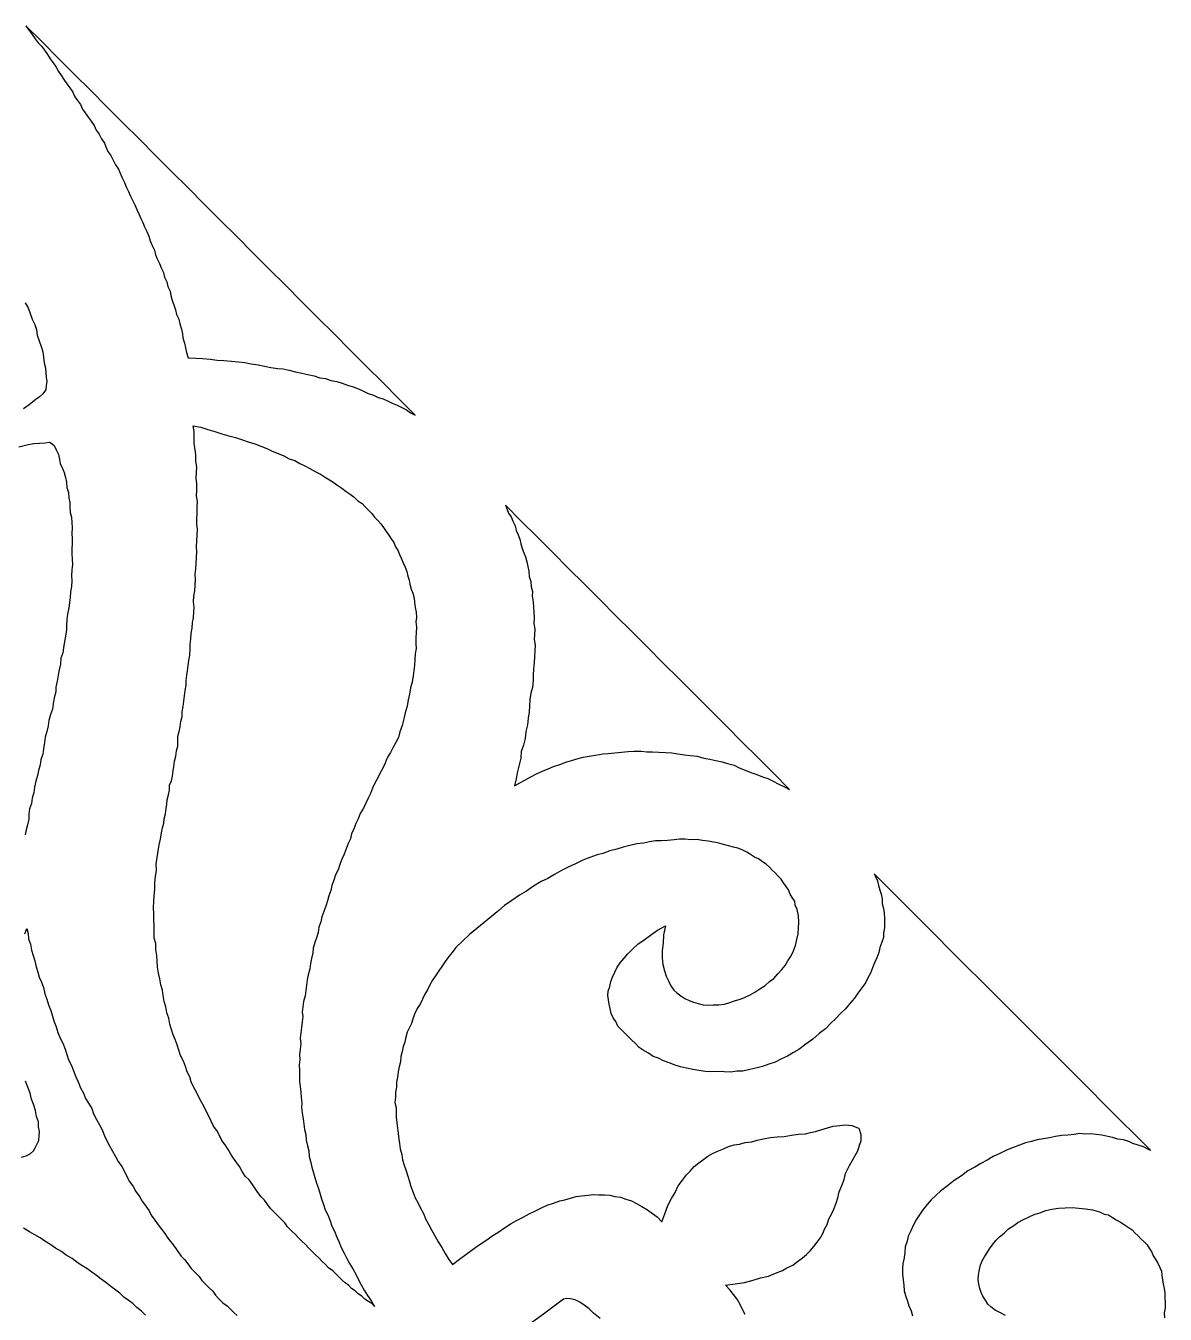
# Model space of a CAD drawing. Extents: x -550 to 550, y -550 to 550.
# Drawn here: x -374.91 to -332.26, y -267.3 to -219.06 of the extents above; entities that cross this region are included whole.
import ezdxf

# ---------------------------------------------------------------- set-up
doc = ezdxf.new("R2010")
doc.units = 0
doc.layers.add('LAYER_1', color=18, linetype='CONTINUOUS')

msp = doc.modelspace()

# ---------------------------------------------------------------- linework, layer by layer
at = {"layer": 'LAYER_1'}
for points in [[(-374.91, -219.06), (-374.781, -219.233), (-374.67, -219.389), (-374.56, -219.545), (-374.449, -219.701), (-374.327, -219.823), (-374.216, -219.979), (-374.106, -220.136), (-373.995, -220.292), (-373.884, -220.448), (-373.773, -220.604), (-373.691, -220.777), (-373.58, -220.934), (-373.486, -221.073), (-373.375, -221.229), (-373.264, -221.385), (-373.154, -221.542), (-373.071, -221.715), (-372.977, -221.854), (-372.866, -222.01), (-372.784, -222.184), (-372.69, -222.323), (-372.579, -222.479), (-372.468, -222.636), (-372.357, -222.792), (-372.274, -222.966), (-372.163, -223.123), (-372.08, -223.296), (-371.968, -223.453), (-371.92, -223.592), (-371.837, -223.765), (-371.726, -223.922), (-371.643, -224.096), (-371.56, -224.27), (-371.448, -224.427), (-371.383, -224.583), (-371.299, -224.757), (-371.216, -224.931), (-371.15, -225.088), (-371.067, -225.262), (-371.001, -225.419), (-370.918, -225.593), (-370.834, -225.767), (-370.751, -225.941), (-370.685, -226.098), (-370.601, -226.273), (-370.535, -226.43), (-370.469, -226.586), (-370.385, -226.761), (-370.301, -226.935), (-370.263, -227.11), (-370.179, -227.284), (-370.095, -227.459), (-370.057, -227.634), (-369.99, -227.791), (-369.906, -227.966), (-369.84, -228.123), (-369.756, -228.298), (-369.717, -228.473), (-369.633, -228.647), (-369.594, -228.822), (-369.51, -228.997), (-369.489, -229.155), (-369.432, -229.347), (-369.365, -229.505), (-369.309, -229.698), (-369.27, -229.873), (-369.185, -230.048), (-369.146, -230.223), (-369.089, -230.416), (-369.05, -230.592), (-369.028, -230.75), (-368.971, -230.943), (-368.932, -231.118), (-368.893, -231.294), (-368.836, -231.487), (-368.545, -231.505), (-368.3, -231.523), (-368.01, -231.541), (-367.748, -231.576), (-367.503, -231.594), (-367.213, -231.612), (-366.951, -231.647), (-366.707, -231.664), (-366.473, -231.717), (-366.211, -231.751), (-365.977, -231.804), (-365.744, -231.856), (-365.482, -231.891), (-365.284, -231.908), (-365.05, -231.96), (-364.816, -232.012), (-364.583, -232.063), (-364.35, -232.115), (-364.116, -232.167), (-363.911, -232.236), (-363.695, -232.27), (-363.49, -232.34), (-363.275, -232.374), (-363.069, -232.443), (-362.864, -232.512), (-362.659, -232.581), (-362.454, -232.65), (-362.277, -232.736), (-362.099, -232.823), (-361.894, -232.892), (-361.717, -232.978), (-361.53, -233.029), (-361.37, -233.098), (-361.193, -233.185), (-361.016, -233.271), (-360.839, -233.357), (-360.662, -233.444), (-360.512, -233.548), (-360.336, -233.634), (-360.943, -233.027), (-361.55, -232.42), (-362.157, -231.812), (-362.765, -231.205), (-363.372, -230.598), (-363.979, -229.991), (-364.586, -229.383), (-365.194, -228.776), (-365.801, -228.169), (-366.408, -227.562), (-367.015, -226.954), (-367.623, -226.347), (-368.23, -225.74), (-368.837, -225.133), (-369.444, -224.525), (-370.052, -223.918), (-370.659, -223.311), (-371.266, -222.704), (-371.873, -222.096), (-372.481, -221.489), (-373.088, -220.882), (-373.695, -220.274), (-374.302, -219.667)], [(-360.965, -245.711), (-361.056, -245.892), (-361.174, -246.092), (-361.265, -246.273), (-361.382, -246.474), (-361.455, -246.673), (-361.546, -246.855), (-361.663, -247.055), (-361.753, -247.237), (-361.844, -247.419), (-361.934, -247.601), (-362.006, -247.801), (-362.096, -247.983), (-362.186, -248.166), (-362.276, -248.348), (-362.393, -248.549), (-362.465, -248.749), (-362.555, -248.932), (-362.627, -249.132), (-362.716, -249.315), (-362.761, -249.497), (-362.851, -249.68), (-362.922, -249.881), (-362.993, -250.082), (-363.083, -250.264), (-363.154, -250.465), (-363.225, -250.667), (-363.314, -250.85), (-363.385, -251.051), (-363.456, -251.252), (-363.5, -251.435), (-363.571, -251.637), (-363.615, -251.82), (-363.686, -252.022), (-363.756, -252.223), (-363.827, -252.425), (-363.87, -252.608), (-363.94, -252.81), (-363.966, -253.012), (-364.036, -253.214), (-364.097, -253.38), (-364.149, -253.6), (-364.166, -253.765), (-364.217, -253.986), (-364.261, -254.169), (-364.285, -254.372), (-364.337, -254.592), (-364.38, -254.776), (-364.404, -254.979), (-364.429, -255.181), (-364.453, -255.384), (-364.522, -255.587), (-364.547, -255.789), (-364.571, -255.992), (-364.542, -256.157), (-364.566, -256.36), (-364.59, -256.563), (-364.614, -256.766), (-364.637, -256.969), (-364.616, -257.172), (-364.64, -257.375), (-364.664, -257.579), (-364.66, -257.763), (-364.684, -257.967), (-364.662, -258.17), (-364.667, -258.392), (-364.664, -258.577), (-364.642, -258.78), (-364.62, -258.983), (-364.599, -259.187), (-364.577, -259.39), (-364.591, -259.557), (-364.569, -259.761), (-364.529, -259.983), (-364.506, -260.186), (-364.484, -260.39), (-364.435, -260.575), (-364.413, -260.779), (-364.372, -261.002), (-364.323, -261.187), (-364.3, -261.391), (-364.251, -261.576), (-364.21, -261.799), (-364.142, -262.003), (-364.093, -262.188), (-364.025, -262.392), (-363.957, -262.596), (-363.89, -262.8), (-363.84, -262.986), (-363.772, -263.19), (-363.704, -263.394), (-363.609, -263.579), (-363.523, -263.802), (-363.455, -264.007), (-363.36, -264.192), (-363.273, -264.415), (-363.197, -264.582), (-363.11, -264.805), (-362.997, -265.009), (-362.902, -265.194), (-362.789, -265.399), (-362.675, -265.603), (-362.562, -265.807), (-362.467, -265.993), (-362.353, -266.197), (-362.24, -266.401), (-362.126, -266.605), (-361.968, -266.809), (-361.854, -267.013), (-361.965, -266.903), (-362.083, -266.83), (-362.22, -266.739), (-362.331, -266.628), (-362.468, -266.537), (-362.578, -266.426), (-362.715, -266.334), (-362.826, -266.224), (-362.962, -266.132), (-363.073, -266.022), (-363.184, -265.911), (-363.313, -265.782), (-363.423, -265.671), (-363.579, -265.561), (-363.708, -265.432), (-363.819, -265.322), (-363.948, -265.193), (-364.077, -265.063), (-364.187, -264.953), (-364.317, -264.824), (-364.446, -264.695), (-364.575, -264.565), (-364.704, -264.436), (-364.833, -264.307), (-364.962, -264.178), (-365.11, -264.031), (-365.212, -263.882), (-365.323, -263.772), (-365.471, -263.624), (-365.6, -263.495), (-365.747, -263.348), (-365.85, -263.2), (-365.971, -263.033), (-366.1, -262.904), (-366.221, -262.738), (-366.324, -262.589), (-366.427, -262.441), (-366.548, -262.275), (-366.695, -262.128), (-366.816, -261.961), (-366.91, -261.776), (-367.013, -261.628), (-367.134, -261.462), (-367.236, -261.314), (-367.331, -261.129), (-367.452, -260.963), (-367.572, -260.796), (-367.667, -260.611), (-367.761, -260.426), (-367.882, -260.26), (-367.976, -260.075), (-368.051, -259.909), (-368.145, -259.724), (-368.24, -259.539), (-368.352, -259.336), (-368.446, -259.151), (-368.54, -258.967), (-368.634, -258.782), (-368.727, -258.598), (-368.776, -258.413), (-368.87, -258.228), (-368.937, -258.025), (-369.004, -257.822), (-369.116, -257.62), (-369.182, -257.417), (-369.249, -257.214), (-369.316, -257.011), (-369.391, -256.845), (-369.457, -256.643), (-369.524, -256.44), (-369.563, -256.219), (-369.629, -256.016), (-369.669, -255.795), (-369.735, -255.593), (-369.774, -255.372), (-369.795, -255.17), (-369.861, -254.968), (-369.9, -254.747), (-369.939, -254.527), (-369.978, -254.306), (-369.99, -254.067), (-370.01, -253.866), (-370.049, -253.645), (-370.042, -253.425), (-370.108, -253.224), (-370.101, -253.004), (-370.112, -252.765), (-370.123, -252.527), (-370.116, -252.308), (-370.127, -252.07), (-370.12, -251.85), (-370.112, -251.631), (-370.078, -251.393), (-370.088, -251.155), (-370.054, -250.918), (-370.019, -250.68), (-370.029, -250.443), (-369.994, -250.206), (-369.959, -249.969), (-369.923, -249.732), (-369.87, -249.513), (-369.834, -249.277), (-369.789, -249.095), (-369.744, -248.913), (-369.727, -248.749), (-369.681, -248.567), (-369.655, -248.367), (-369.637, -248.204), (-369.618, -248.04), (-369.573, -247.858), (-369.528, -247.677), (-369.528, -247.496), (-369.464, -247.332), (-369.419, -247.151), (-369.391, -246.951), (-369.372, -246.788), (-369.345, -246.589), (-369.299, -246.408), (-369.271, -246.209), (-369.225, -246.028), (-369.224, -245.847), (-369.224, -245.667), (-369.177, -245.486), (-369.131, -245.305), (-369.103, -245.107), (-369.057, -244.926), (-369.055, -244.746), (-369.027, -244.547), (-368.998, -244.349), (-368.97, -244.151), (-368.941, -243.952), (-368.912, -243.754), (-368.91, -243.574), (-368.882, -243.377), (-368.862, -243.215), (-368.833, -243.017), (-368.804, -242.819), (-368.774, -242.622), (-368.763, -242.406), (-368.761, -242.227), (-368.731, -242.029), (-368.719, -241.814), (-368.69, -241.617), (-368.678, -241.402), (-368.63, -241.223), (-368.618, -241.008), (-368.616, -240.829), (-368.631, -240.632), (-368.618, -240.417), (-368.588, -240.221), (-368.576, -240.006), (-368.563, -239.792), (-368.578, -239.596), (-368.547, -239.399), (-368.535, -239.185), (-368.522, -238.971), (-368.509, -238.757), (-368.523, -238.561), (-368.51, -238.348), (-368.497, -238.134), (-368.483, -237.921), (-368.515, -237.707), (-368.511, -237.529), (-368.498, -237.316), (-368.502, -237.085), (-368.488, -236.872), (-368.519, -236.659), (-368.505, -236.446), (-368.509, -236.216), (-368.54, -236.003), (-368.526, -235.791), (-368.511, -235.578), (-368.542, -235.366), (-368.545, -235.136), (-368.576, -234.923), (-368.606, -234.711), (-368.609, -234.482), (-368.612, -234.252), (-368.642, -234.04), (-368.362, -234.093), (-368.092, -234.182), (-367.84, -234.252), (-367.57, -234.34), (-367.318, -234.411), (-367.067, -234.481), (-366.797, -234.569), (-366.591, -234.639), (-366.339, -234.71), (-366.115, -234.797), (-365.891, -234.885), (-365.695, -234.99), (-365.471, -235.078), (-365.248, -235.165), (-365.052, -235.271), (-364.846, -235.341), (-364.65, -235.446), (-364.472, -235.533), (-364.276, -235.638), (-364.08, -235.743), (-363.884, -235.848), (-363.734, -235.953), (-363.538, -236.058), (-363.405, -236.146), (-363.237, -236.269), (-363.086, -236.374), (-362.918, -236.497), (-362.768, -236.602), (-362.618, -236.707), (-362.477, -236.847), (-362.326, -236.952), (-362.204, -237.075), (-362.081, -237.198), (-361.958, -237.321), (-361.862, -237.462), (-361.739, -237.585), (-361.616, -237.708), (-361.52, -237.849), (-361.425, -237.99), (-361.329, -238.131), (-361.233, -238.272), (-361.138, -238.413), (-361.069, -238.572), (-360.991, -238.696), (-360.923, -238.855), (-360.854, -239.014), (-360.786, -239.174), (-360.717, -239.333), (-360.649, -239.492), (-360.607, -239.67), (-360.556, -239.812), (-360.532, -239.972), (-360.491, -240.149), (-360.422, -240.309), (-360.38, -240.487), (-360.356, -240.647), (-360.342, -240.843), (-360.3, -241.021), (-360.285, -241.217), (-360.306, -241.378), (-360.291, -241.574), (-360.303, -241.789), (-360.306, -241.968), (-360.318, -242.183), (-360.303, -242.379), (-360.333, -242.577), (-360.345, -242.792), (-360.356, -243.007), (-360.386, -243.204), (-360.415, -243.402), (-360.454, -243.636), (-360.51, -243.852), (-360.548, -244.086), (-360.604, -244.302), (-360.642, -244.536), (-360.707, -244.789), (-360.763, -245.006), (-360.828, -245.258), (-360.91, -245.494)], [(-356.957, -237.012), (-356.89, -237.17), (-356.84, -237.311), (-356.745, -237.451), (-356.678, -237.609), (-356.593, -237.785), (-356.552, -237.961), (-356.485, -238.12), (-356.417, -238.278), (-356.377, -238.455), (-356.336, -238.631), (-356.268, -238.79), (-356.201, -238.948), (-356.16, -239.125), (-356.119, -239.302), (-356.078, -239.479), (-356.065, -239.674), (-356.006, -239.869), (-355.992, -240.064), (-355.951, -240.241), (-355.955, -240.419), (-355.923, -240.632), (-355.909, -240.828), (-355.895, -241.024), (-355.881, -241.22), (-355.893, -241.434), (-355.861, -241.647), (-355.874, -241.862), (-355.877, -242.04), (-355.845, -242.254), (-355.857, -242.469), (-355.869, -242.684), (-355.881, -242.899), (-355.902, -243.15), (-355.914, -243.365), (-355.926, -243.58), (-355.947, -243.831), (-356.003, -244.047), (-356.041, -244.281), (-356.062, -244.533), (-356.073, -244.749), (-356.111, -244.983), (-356.131, -245.235), (-356.196, -245.488), (-356.216, -245.74), (-356.281, -245.993), (-356.363, -246.229), (-356.382, -246.482), (-356.446, -246.736), (-356.519, -247.026), (-356.556, -247.261), (-356.62, -247.515), (-356.414, -247.402), (-356.236, -247.309), (-356.004, -247.178), (-355.799, -247.065), (-355.576, -246.97), (-355.353, -246.875), (-355.157, -246.799), (-354.917, -246.722), (-354.694, -246.627), (-354.481, -246.568), (-354.241, -246.49), (-354.054, -246.45), (-353.823, -246.409), (-353.592, -246.367), (-353.317, -246.325), (-353.113, -246.302), (-352.865, -246.278), (-352.617, -246.254), (-352.369, -246.229), (-352.147, -246.224), (-351.882, -246.217), (-351.67, -246.247), (-351.449, -246.241), (-351.21, -246.253), (-350.972, -246.264), (-350.734, -246.276), (-350.505, -246.324), (-350.249, -246.352), (-350.037, -246.382), (-349.782, -246.411), (-349.536, -246.476), (-349.307, -246.523), (-349.078, -246.57), (-348.85, -246.617), (-348.648, -246.683), (-348.402, -246.747), (-348.209, -246.849), (-347.99, -246.932), (-347.771, -247.015), (-347.552, -247.098), (-347.333, -247.181), (-347.131, -247.246), (-346.939, -247.348), (-346.746, -247.449), (-346.51, -247.549), (-346.32, -247.65), (-346.911, -247.059), (-347.502, -246.468), (-348.092, -245.877), (-348.683, -245.286), (-349.274, -244.695), (-349.865, -244.104), (-350.456, -243.513), (-351.048, -242.922), (-351.639, -242.331), (-352.23, -241.74), (-352.82, -241.149), (-353.411, -240.558), (-354.002, -239.967), (-354.593, -239.376), (-355.185, -238.785), (-355.776, -238.194), (-356.367, -237.603)]]:
    msp.add_lwpolyline(points, close=True, dxfattribs=at)
for points in [[(-374.931, -229.43), (-374.828, -229.624), (-374.753, -229.835), (-374.678, -230.047), (-374.575, -230.241), (-374.517, -230.434), (-374.488, -230.646), (-374.412, -230.857), (-374.337, -231.069), (-374.279, -231.263), (-374.249, -231.474), (-374.219, -231.686), (-374.179, -231.862), (-374.166, -232.056), (-374.144, -232.215), (-374.121, -232.373), (-374.144, -232.532), (-374.167, -232.691), (-374.205, -232.743), (-374.282, -232.848), (-374.404, -232.953), (-374.582, -233.093), (-374.788, -233.25), (-374.994, -233.407)], [(-375.168, -234.821), (-374.873, -234.753), (-374.606, -234.702), (-374.395, -234.686), (-374.185, -234.67), (-374.02, -234.653), (-373.92, -234.707), (-373.849, -234.779), (-373.78, -234.939), (-373.693, -235.116), (-373.651, -235.294), (-373.628, -235.454), (-373.54, -235.632), (-373.471, -235.792), (-373.43, -235.969), (-373.388, -236.147), (-373.374, -236.343), (-373.314, -236.539), (-373.3, -236.734), (-373.258, -236.912), (-373.262, -237.09), (-373.248, -237.286), (-373.206, -237.464), (-373.191, -237.66), (-373.177, -237.856), (-373.19, -238.07), (-373.175, -238.266), (-373.178, -238.444), (-373.191, -238.658), (-373.194, -238.837), (-373.18, -239.033), (-373.164, -239.23), (-373.195, -239.426), (-373.207, -239.641), (-373.192, -239.837), (-373.204, -240.052), (-373.235, -240.249), (-373.247, -240.464), (-373.277, -240.66), (-373.307, -240.857), (-373.346, -241.09), (-373.376, -241.287), (-373.388, -241.503), (-373.39, -241.682), (-373.429, -241.915), (-373.458, -242.113), (-373.497, -242.346), (-373.526, -242.544), (-373.601, -242.742), (-373.612, -242.957), (-373.668, -243.173), (-373.697, -243.371), (-373.736, -243.605), (-373.792, -243.821), (-373.793, -244.002), (-373.849, -244.218), (-373.887, -244.452), (-373.915, -244.651), (-373.989, -244.849), (-374.045, -245.066), (-374.073, -245.265), (-374.128, -245.482), (-374.184, -245.698), (-374.212, -245.898), (-374.249, -246.133), (-374.276, -246.332), (-374.35, -246.531), (-374.377, -246.73), (-374.432, -246.948), (-374.478, -247.129), (-374.532, -247.347), (-374.587, -247.565), (-374.614, -247.764), (-374.668, -247.982), (-374.695, -248.182), (-374.768, -248.382), (-374.795, -248.582), (-374.794, -248.764), (-374.848, -248.983), (-374.893, -249.165), (-374.938, -249.347)], [(-337.98, -255.99), (-338.555, -255.415), (-339.13, -254.84), (-339.706, -254.265), (-340.281, -253.69), (-340.856, -253.114), (-341.431, -252.539), (-342.006, -251.964), (-342.582, -251.389), (-343.157, -250.814), (-343.123, -250.891), (-343.036, -251.069), (-342.993, -251.248), (-342.949, -251.428), (-342.897, -251.571), (-342.854, -251.751), (-342.854, -251.932), (-342.81, -252.112), (-342.784, -252.274), (-342.766, -252.473), (-342.766, -252.655), (-342.766, -252.837), (-342.809, -253.021), (-342.809, -253.202), (-342.869, -253.369), (-342.939, -253.572), (-342.981, -253.756), (-343.05, -253.959), (-343.137, -254.145), (-343.223, -254.331), (-343.292, -254.534), (-343.396, -254.703), (-343.482, -254.889), (-343.612, -255.077), (-343.767, -255.284), (-343.897, -255.473), (-344.07, -255.662), (-344.226, -255.87), (-344.416, -256.042), (-344.589, -256.232), (-344.78, -256.405), (-344.979, -256.614), (-345.213, -256.789), (-345.456, -257), (-345.716, -257.193), (-345.976, -257.387), (-346.176, -257.505), (-346.402, -257.642), (-346.619, -257.742), (-346.863, -257.861), (-347.099, -257.944), (-347.334, -258.026), (-347.587, -258.09), (-347.815, -258.135), (-348.068, -258.199), (-348.287, -258.207), (-348.533, -258.234), (-348.77, -258.224), (-349.007, -258.214), (-349.27, -258.223), (-349.464, -258.211), (-349.719, -258.182), (-349.948, -258.135), (-350.177, -258.087), (-350.407, -258.039), (-350.61, -257.972), (-350.831, -257.887), (-351.035, -257.82), (-351.23, -257.715), (-351.433, -257.648), (-351.602, -257.524), (-351.798, -257.42), (-351.949, -257.314), (-352.092, -257.171), (-352.235, -257.028), (-352.378, -256.885), (-352.503, -256.76), (-352.628, -256.635), (-352.753, -256.51), (-352.825, -256.347), (-352.924, -256.203), (-352.996, -256.04), (-353.042, -255.858), (-353.07, -255.693), (-353.098, -255.529), (-353.126, -255.365), (-353.11, -255.2), (-353.05, -255.033), (-353.007, -254.849), (-352.947, -254.682), (-352.86, -254.497), (-352.773, -254.312), (-352.668, -254.144), (-352.519, -253.976), (-352.37, -253.807), (-352.194, -253.62), (-352.001, -253.45), (-351.763, -253.279), (-351.526, -253.108), (-351.262, -252.918), (-350.963, -252.763), (-351.041, -253.094), (-351.048, -253.404), (-351.091, -253.679), (-351.089, -253.953), (-351.061, -254.208), (-351.007, -254.444), (-350.944, -254.643), (-350.854, -254.823), (-350.765, -255.003), (-350.649, -255.165), (-350.543, -255.271), (-350.392, -255.376), (-350.241, -255.482), (-350.082, -255.55), (-349.923, -255.618), (-349.738, -255.667), (-349.553, -255.716), (-349.36, -255.728), (-349.184, -255.722), (-348.964, -255.715), (-348.762, -255.69), (-348.552, -255.628), (-348.386, -255.567), (-348.176, -255.505), (-348.009, -255.444), (-347.791, -255.345), (-347.616, -255.248), (-347.433, -255.113), (-347.232, -254.996), (-347.067, -254.844), (-346.91, -254.729), (-346.762, -254.559), (-346.614, -254.389), (-346.492, -254.239), (-346.388, -254.071), (-346.257, -253.884), (-346.171, -253.698), (-346.101, -253.495), (-346.05, -253.275), (-345.998, -253.054), (-345.989, -252.835), (-345.981, -252.617), (-345.99, -252.381), (-346.043, -252.146), (-346.113, -251.985), (-346.122, -251.84), (-346.219, -251.699), (-346.298, -251.574), (-346.368, -251.413), (-346.447, -251.289), (-346.543, -251.147), (-346.639, -251.006), (-346.744, -250.901), (-346.867, -250.778), (-346.972, -250.673), (-347.077, -250.568), (-347.2, -250.445), (-347.331, -250.359), (-347.48, -250.255), (-347.638, -250.188), (-347.787, -250.084), (-347.919, -249.998), (-348.095, -249.913), (-348.253, -249.846), (-348.419, -249.815), (-348.604, -249.767), (-348.789, -249.719), (-348.973, -249.67), (-349.158, -249.622), (-349.369, -249.592), (-349.58, -249.562), (-349.792, -249.532), (-350.012, -249.539), (-350.224, -249.509), (-350.444, -249.515), (-350.647, -249.539), (-350.894, -249.565), (-351.115, -249.571), (-351.335, -249.577), (-351.565, -249.62), (-351.795, -249.662), (-352.042, -249.687), (-352.299, -249.748), (-352.555, -249.809), (-352.794, -249.888), (-353.051, -249.949), (-353.317, -250.047), (-353.529, -250.106), (-353.795, -250.204), (-354.061, -250.301), (-354.335, -250.435), (-354.584, -250.549), (-354.858, -250.683), (-355.116, -250.834), (-355.373, -250.986), (-355.621, -251.1), (-355.905, -251.27), (-356.171, -251.458), (-356.428, -251.609), (-356.721, -251.816), (-356.987, -252.004), (-357.208, -252.191), (-357.483, -252.415), (-357.758, -252.64), (-358.032, -252.864), (-358.307, -253.089), (-358.564, -253.331), (-358.82, -253.574), (-358.953, -253.759), (-359.076, -253.908), (-359.208, -254.094), (-359.34, -254.279), (-359.446, -254.446), (-359.578, -254.632), (-359.683, -254.798), (-359.789, -254.966), (-359.876, -255.151), (-359.981, -255.318), (-360.068, -255.503), (-360.155, -255.688), (-360.26, -255.855), (-360.347, -256.041), (-360.408, -256.207), (-360.476, -256.411), (-360.563, -256.596), (-360.641, -256.745), (-360.683, -256.93), (-360.725, -257.115), (-360.785, -257.282), (-360.827, -257.467), (-360.869, -257.652), (-360.892, -257.855), (-360.934, -258.041), (-360.976, -258.226), (-360.999, -258.43), (-361.04, -258.615), (-361.037, -258.8), (-361.078, -258.985), (-361.075, -259.17), (-361.098, -259.374), (-361.05, -259.559), (-361.046, -259.744), (-361.043, -259.929), (-361.021, -260.132), (-360.999, -260.336), (-360.977, -260.539), (-360.954, -260.743), (-360.924, -260.91), (-360.902, -261.113), (-360.835, -261.316), (-360.813, -261.52), (-360.745, -261.724), (-360.678, -261.927), (-360.611, -262.13), (-360.544, -262.334), (-360.495, -262.519), (-360.409, -262.741), (-360.342, -262.944), (-360.23, -263.147), (-360.136, -263.331), (-360.024, -263.534), (-359.938, -263.756), (-359.826, -263.959), (-359.714, -264.162), (-359.601, -264.365), (-359.471, -264.587), (-359.34, -264.808), (-359.209, -265.03), (-359.078, -265.251), (-358.94, -265.435), (-358.679, -265.242), (-358.444, -265.069), (-358.209, -264.895), (-357.974, -264.722), (-357.695, -264.547), (-357.461, -264.373), (-357.208, -264.218), (-356.999, -264.063), (-356.746, -263.908), (-356.545, -263.791), (-356.3, -263.673), (-356.073, -263.537), (-355.854, -263.438), (-355.61, -263.32), (-355.391, -263.221), (-355.154, -263.14), (-354.917, -263.059), (-354.732, -263.017), (-354.522, -262.955), (-354.311, -262.894), (-354.108, -262.869), (-353.862, -262.844), (-353.659, -262.819), (-353.465, -262.832), (-353.244, -262.826), (-353.05, -262.839), (-352.864, -262.889), (-352.651, -262.92), (-352.447, -262.988), (-352.243, -263.056), (-352.047, -263.161), (-351.85, -263.267), (-351.636, -263.39), (-351.448, -263.533), (-351.278, -263.658), (-351.098, -263.838), (-350.991, -263.537), (-350.883, -263.236), (-350.74, -262.97), (-350.604, -262.743), (-350.487, -262.498), (-350.333, -262.288), (-350.179, -262.079), (-350.041, -261.944), (-349.895, -261.773), (-349.714, -261.637), (-349.532, -261.501), (-349.376, -261.384), (-349.203, -261.286), (-348.985, -261.185), (-348.794, -261.105), (-348.602, -261.024), (-348.393, -260.961), (-348.192, -260.935), (-347.983, -260.872), (-347.738, -260.844), (-347.529, -260.781), (-347.302, -260.736), (-347.031, -260.689), (-346.787, -260.661), (-346.524, -260.651), (-346.254, -260.603), (-345.984, -260.556), (-345.722, -260.546), (-345.539, -260.501), (-345.357, -260.457), (-345.148, -260.393), (-344.896, -260.328), (-344.688, -260.264), (-344.444, -260.235), (-344.244, -260.208), (-343.991, -260.235), (-343.772, -260.318), (-343.722, -260.339)], [(-374.945, -253.061), (-374.875, -252.859), (-374.827, -253.043), (-374.806, -253.245), (-374.74, -253.447), (-374.701, -253.667), (-374.635, -253.87), (-374.569, -254.072), (-374.53, -254.293), (-374.463, -254.496), (-374.415, -254.68), (-374.322, -254.864), (-374.255, -255.067), (-374.197, -255.307), (-374.13, -255.509), (-374.063, -255.712), (-373.978, -255.934), (-373.911, -256.137), (-373.862, -256.322), (-373.777, -256.543), (-373.71, -256.747), (-373.624, -256.968), (-373.53, -257.153), (-373.444, -257.375), (-373.377, -257.579), (-373.309, -257.782), (-373.197, -257.986), (-373.129, -258.19), (-373.043, -258.412), (-372.948, -258.597), (-372.862, -258.82), (-372.749, -259.023), (-372.681, -259.227), (-372.56, -259.394), (-372.446, -259.598), (-372.378, -259.802), (-372.265, -260.007), (-372.152, -260.211), (-372.057, -260.396), (-371.97, -260.619), (-371.875, -260.805), (-371.78, -260.991), (-371.666, -261.195), (-371.553, -261.4), (-371.457, -261.586), (-371.317, -261.772), (-371.222, -261.958), (-371.126, -262.144), (-371.031, -262.33), (-370.891, -262.516), (-370.795, -262.702), (-370.654, -262.888), (-370.559, -263.074), (-370.418, -263.26), (-370.296, -263.428), (-370.219, -263.595), (-370.078, -263.782), (-369.956, -263.949), (-369.834, -264.117), (-369.712, -264.284), (-369.59, -264.452), (-369.449, -264.638), (-369.327, -264.806), (-369.223, -264.955), (-369.101, -265.123), (-368.97, -265.253), (-368.848, -265.42), (-368.726, -265.588), (-368.577, -265.737), (-368.428, -265.886), (-368.324, -266.035), (-368.194, -266.165), (-368.064, -266.295), (-367.915, -266.444), (-367.811, -266.593), (-367.681, -266.723), (-367.532, -266.872), (-367.376, -266.983), (-367.246, -267.114), (-367.116, -267.244), (-367.004, -267.355)], [(-337.979, -255.991), (-337.404, -256.567), (-336.828, -257.142), (-336.253, -257.717), (-335.678, -258.292), (-335.103, -258.867), (-334.528, -259.443), (-333.953, -260.018), (-333.377, -260.593), (-332.802, -261.168), (-332.886, -261.128), (-333.076, -261.029), (-333.274, -260.967), (-333.473, -260.905), (-333.628, -260.84), (-333.827, -260.778), (-334.033, -260.753), (-334.232, -260.69), (-334.413, -260.645), (-334.637, -260.603), (-334.844, -260.577), (-335.051, -260.552), (-335.266, -260.564), (-335.473, -260.538), (-335.67, -260.568), (-335.911, -260.599), (-336.126, -260.611), (-336.367, -260.642), (-336.591, -260.691), (-336.814, -260.74), (-337.055, -260.771), (-337.261, -260.837), (-337.485, -260.886), (-337.717, -260.972), (-337.974, -261.077), (-338.206, -261.163), (-338.446, -261.286), (-338.704, -261.392), (-338.927, -261.532), (-339.167, -261.655), (-339.389, -261.796), (-339.655, -261.938), (-339.886, -262.116), (-340.16, -262.296), (-340.416, -262.493), (-340.672, -262.691), (-340.834, -262.847), (-341.021, -263.023), (-341.165, -263.197), (-341.334, -263.39), (-341.461, -263.582), (-341.587, -263.773), (-341.695, -263.983), (-341.777, -264.173), (-341.885, -264.382), (-341.925, -264.57), (-341.989, -264.778), (-342.01, -264.983), (-342.031, -265.189), (-342.078, -265.415), (-342.091, -265.583), (-342.094, -265.807), (-342.071, -266.012), (-342.049, -266.216), (-342.026, -266.42), (-341.978, -266.605), (-341.911, -266.807), (-341.863, -266.992), (-341.771, -267.174), (-341.722, -267.359)], [(-375.067, -261.425), (-374.896, -261.369), (-374.744, -261.295), (-374.629, -261.183), (-374.559, -261.071), (-374.481, -260.922), (-374.43, -260.791), (-374.416, -260.624), (-374.402, -260.456), (-374.434, -260.289), (-374.438, -260.103), (-374.507, -259.898), (-374.548, -259.675), (-374.616, -259.47), (-374.703, -259.247), (-374.745, -259.025), (-374.831, -258.802), (-374.918, -258.579)], [(-347.988, -267.31), (-348.081, -267.127), (-348.174, -266.943), (-348.285, -266.741), (-348.422, -266.559), (-348.54, -266.395), (-348.72, -266.215), (-348.363, -266.164), (-348.005, -266.114), (-347.684, -266.027), (-347.406, -265.941), (-347.111, -265.874), (-346.851, -265.77), (-346.592, -265.666), (-346.42, -265.566), (-346.204, -265.464), (-346.024, -265.326), (-345.844, -265.188), (-345.69, -265.07), (-345.554, -264.934), (-345.41, -264.76), (-345.292, -264.607), (-345.173, -264.453), (-345.073, -264.281), (-345.016, -264.111), (-344.915, -263.939), (-344.85, -263.732), (-344.749, -263.561), (-344.666, -263.371), (-344.575, -263.145), (-344.51, -262.938), (-344.462, -262.713), (-344.371, -262.487), (-344.279, -262.26), (-344.232, -262.036), (-344.156, -261.885), (-344.08, -261.733), (-343.979, -261.562), (-343.869, -261.354), (-343.768, -261.184), (-343.702, -260.977), (-343.644, -260.808), (-343.639, -260.587), (-343.703, -260.386), (-343.721, -260.34)], [(-338.235, -267.352), (-338.428, -267.25), (-338.621, -267.148), (-338.788, -267.026), (-338.895, -266.919), (-338.993, -266.775), (-339.092, -266.631), (-339.148, -266.484), (-339.204, -266.338), (-339.234, -266.171), (-339.264, -266.005), (-339.251, -265.837), (-339.22, -265.686), (-339.182, -265.498), (-339.125, -265.327), (-339.026, -265.154), (-338.934, -265.019), (-338.834, -264.847), (-338.742, -264.712), (-338.599, -264.537), (-338.464, -264.4), (-338.286, -264.261), (-338.125, -264.104), (-337.929, -263.982), (-337.776, -263.863), (-337.562, -263.759), (-337.349, -263.655), (-337.161, -263.57), (-336.955, -263.504), (-336.724, -263.417), (-336.501, -263.368), (-336.26, -263.336), (-336.002, -263.322), (-335.744, -263.308), (-335.494, -263.331), (-335.244, -263.354), (-334.977, -263.394), (-334.717, -263.472), (-334.544, -263.555), (-334.38, -263.583), (-334.232, -263.685), (-334.101, -263.771), (-333.928, -263.853), (-333.797, -263.938), (-333.649, -264.041), (-333.501, -264.144), (-333.396, -264.249), (-333.274, -264.371), (-333.169, -264.476), (-333.063, -264.582), (-332.941, -264.704), (-332.861, -264.829), (-332.764, -264.972), (-332.709, -265.117), (-332.612, -265.26), (-332.532, -265.386), (-332.459, -265.549), (-332.405, -265.694), (-332.393, -265.842), (-332.363, -266.008), (-332.333, -266.174), (-332.304, -266.34), (-332.274, -266.506), (-332.269, -266.692), (-332.265, -266.878), (-332.26, -267.064), (-332.298, -267.253), (-332.293, -267.44)], [(-370.431, -267.331), (-370.581, -267.182), (-370.757, -267.051), (-370.907, -266.902), (-371.083, -266.771), (-371.24, -266.659), (-371.389, -266.51), (-371.547, -266.398), (-371.723, -266.267), (-371.918, -266.118), (-372.094, -265.987), (-372.27, -265.856), (-372.446, -265.725), (-372.622, -265.595), (-372.844, -265.464), (-373.001, -265.352), (-373.177, -265.221), (-373.399, -265.09), (-373.575, -264.959), (-373.797, -264.828), (-373.973, -264.697), (-374.195, -264.567), (-374.371, -264.436), (-374.574, -264.323), (-374.777, -264.211), (-374.999, -264.08)], [(-353.418, -267.463), (-353.662, -267.264), (-353.826, -267.1), (-354.016, -266.956), (-354.169, -266.848), (-354.348, -266.759), (-354.517, -266.727), (-354.668, -266.712), (-354.782, -266.734), (-355.538, -267.294), (-356.294, -267.854)]]:
    msp.add_lwpolyline(points, dxfattribs=at)

doc.saveas('drawing.dxf')
